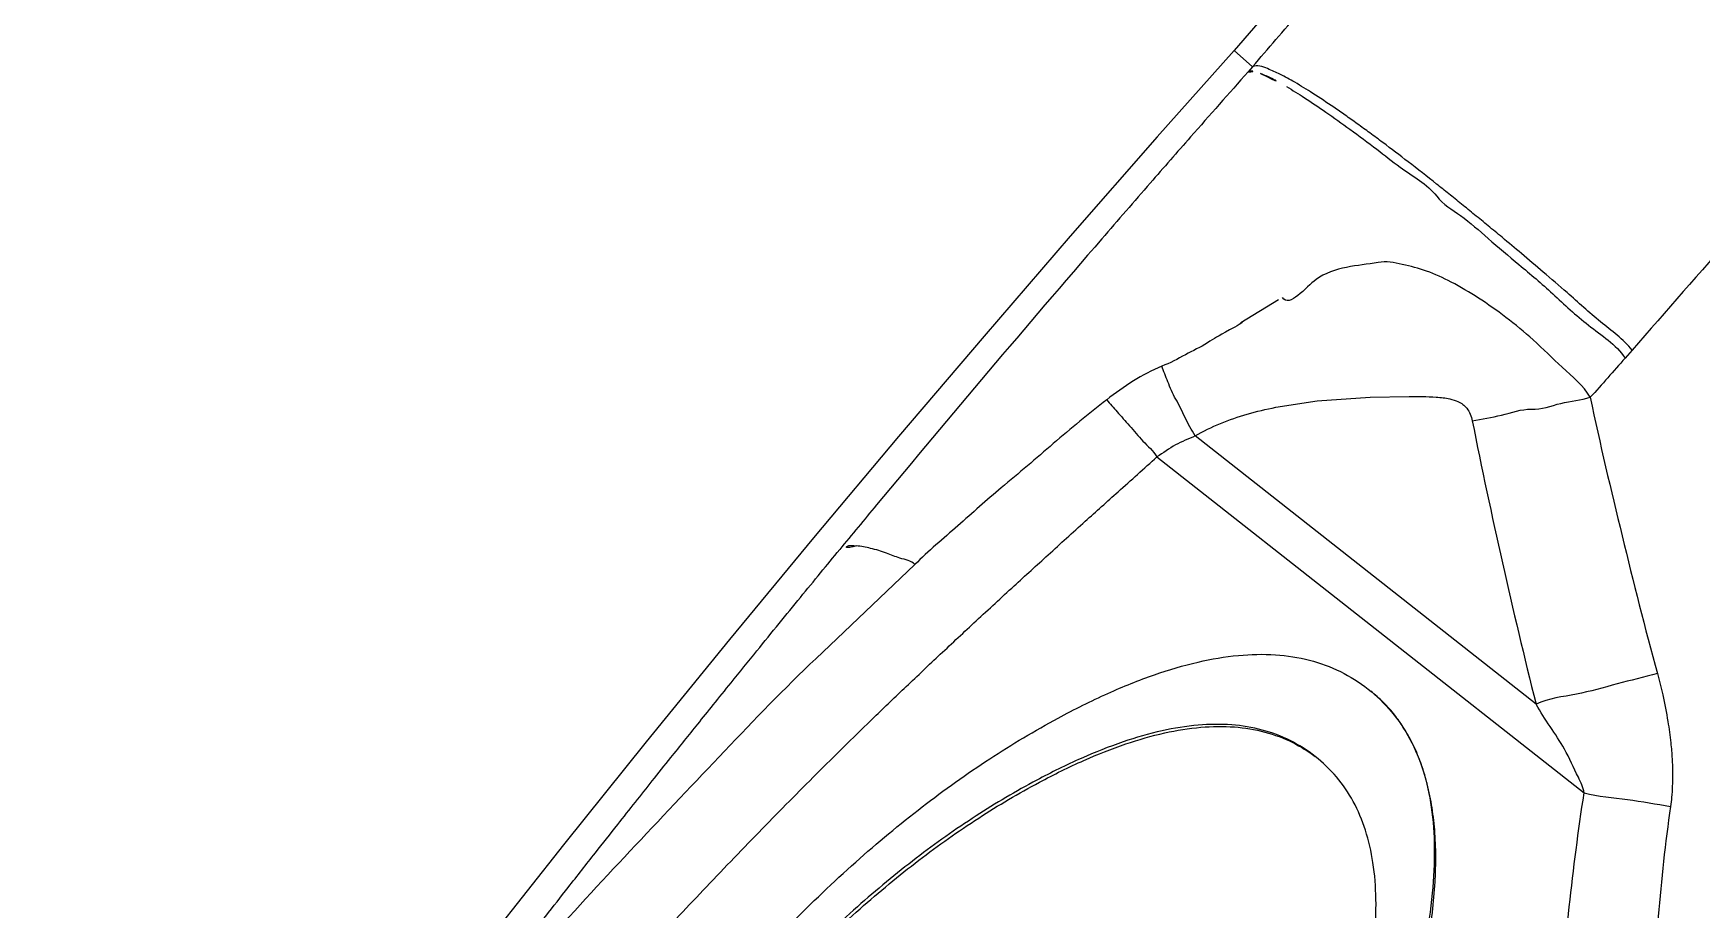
# Model space of a CAD drawing. Header units: millimetres. Extents: x 1145859089 to 1147511753, y -1047484727 to -1047247487.
# Drawn here: x 1146332755.7 to 1146332827.9, y -1047433117.4 to -1047433079.5 of the extents above; entities that cross this region are included whole.
import ezdxf
from ezdxf.xclip import XClip

# ---------------------------------------------------------------- set-up
doc = ezdxf.new("R2010")
doc.units = ezdxf.units.MM
doc.header["$LTSCALE"] = 100
doc.header["$MEASUREMENT"] = 0
doc.header["$XCLIPFRAME"] = 2
doc.linetypes.add('CENTERX2', pattern=[4, 2.5, -0.5, 0.5, -0.5])
doc.layers.get('0').update_dxf_attribs({"linetype": 'CONTINUOUS'})
for name, color, linetype in [('L-지중매입', 3, 'CENTERX2'), ('XREF', 135, 'CONTINUOUS'), ('단지배치도$0$W240910', 135, 'CONTINUOUS')]:
    doc.layers.add(name, color=color, linetype=linetype)

# ---------------------------------------------------------------- blocks, each defined once
blk = doc.blocks.new('단지배치도$0$zw$9902')
at = {"layer": '단지배치도$0$W240910', "linetype": 'ByBlock', "ltscale": 20}
for p, q in [((64135.509, -61709.266), (64134.023, -61710.983)), ((64134.023, -61710.983), (64130.705, -61714.718)), ((64134.023, -61710.983), (64134.028, -61710.98)), ((64134.027, -61710.979), (64134.825, -61711.687)), ((64134.825, -61711.687), (64134.632, -61711.906)), ((64130.705, -61714.718), (64126.941, -61719.011)), ((64126.941, -61719.011), (64123.209, -61723.331)), ((64135.954, -61721.768), (64134.324, -61722.761)), ((64123.209, -61723.331), (64119.508, -61727.679)), ((64151.246, -61723.935), (64150.941, -61724.288)), ((64135.825, -61726.409), (64137.62, -61726.135)), ((64137.62, -61726.135), (64139.91, -61725.971)), ((64139.91, -61725.971), (64141.607, -61725.937)), ((64119.508, -61727.679), (64115.838, -61732.052)), ((64147.09, -61739.242), (64132.341, -61727.643)), ((64130.69, -61728.554), (64149.167, -61743.084)), ((64115.838, -61732.052), (64112.2, -61736.453)), ((64115.926, -61737.28), (64120.213, -61733.21)), ((64112.2, -61736.453), (64108.594, -61740.879)), ((64108.594, -61740.879), (64105.02, -61745.331)), ((64105.02, -61745.331), (64101.873, -61749.306))]:
    blk.add_line(p, q, dxfattribs=at)
for centre, radius, start, end in [((64685.2, -62200.829), 736.323, 138.393865, 138.686167), ((64684.543, -62200.25), 735.447, 138.686186, 138.892653), ((64684.405, -62200.129), 735.263, 138.892736, 139.141642), ((64681.664, -62197.769), 731.647, 139.140958, 140.321625), ((64390.49, -61677.962), 250.996, 191.26428, 194.13139), ((64677.585, -62194.376), 726.341, 140.322216, 140.519682)]:
    blk.add_arc(centre, radius, start, end, dxfattribs=at)
for points, knots in [([(64134.825, -61711.687), (64135.497, -61710.898), (64136.611, -61709.608), (64137.982, -61708.052), (64140.057, -61705.727), (64141.714, -61703.924), (64143.141, -61702.412)], [0, 0, 0, 0, 3.107718, 5.114105, 6.219866, 12.457963, 12.457963, 12.457963, 12.457963]), ([(64166.261, -61708.059), (64164.489, -61709.723), (64160.913, -61713.293), (64155.888, -61718.573), (64152.722, -61722.256), (64151.246, -61723.935)], [0, 0, 0, 0, 7.294095, 15.152219, 21.860712, 21.860712, 21.860712, 21.860712]), ([(64151.246, -61723.935), (64150.86, -61723.462), (64149.826, -61722.726), (64148.581, -61721.565), (64147.431, -61720.59), (64146.494, -61719.791), (64145.699, -61719.127), (64145.024, -61718.567), (64144.439, -61718.087), (64143.871, -61717.626), (64143.322, -61717.184), (64142.555, -61716.573), (64141.607, -61715.832), (64140.643, -61715.098), (64139.907, -61714.553), (64139.364, -61714.158), (64138.844, -61713.789), (64138.207, -61713.347), (64137.484, -61712.864), (64136.711, -61712.387), (64136.053, -61712.017), (64135.478, -61711.765), (64135.019, -61711.584), (64134.825, -61711.687)], [0, 0, 0, 0, 1.832607, 3.750231, 5.118377, 6.354001, 7.445028, 8.226198, 8.983884, 9.716082, 10.421133, 11.097718, 12.658838, 14.029015, 14.733099, 15.405694, 16.044122, 16.645951, 17.731431, 18.648582, 19.380882, 19.964462, 20.622094, 20.622094, 20.622094, 20.622094]), ([(64135.175, -61711.984), (64135.341, -61712.046), (64135.72, -61712.222), (64136.086, -61712.424), (64136.294, -61712.545)], [0, 0, 0, 0, 0.530741, 1.253209, 1.253209, 1.253209, 1.253209]), ([(64136.294, -61712.545), (64136.557, -61712.7), (64137.129, -61713.057), (64137.688, -61713.434), (64137.991, -61713.644)], [0, 0, 0, 0, 0.91555, 2.021517, 2.021517, 2.021517, 2.021517]), ([(64137.991, -61713.644), (64138.343, -61713.888), (64139.086, -61714.417), (64139.816, -61714.962), (64140.201, -61715.254)], [0, 0, 0, 0, 1.285876, 2.734708, 2.734708, 2.734708, 2.734708]), ([(64140.201, -61715.254), (64140.537, -61715.508), (64141.37, -61716.212), (64142.382, -61716.746), (64142.792, -61717.283)], [0, 0, 0, 0, 1.264365, 3.290567, 3.290567, 3.290567, 3.290567]), ([(64142.792, -61717.283), (64143.061, -61717.636), (64143.922, -61718.127), (64145.056, -61719.164), (64146.398, -61720.275), (64147.859, -61721.513), (64149.312, -61722.925), (64150.552, -61723.688), (64150.938, -61724.285)], [0, 0, 0, 0, 1.332028, 2.878406, 4.627862, 6.553579, 8.611608, 10.743926, 10.743926, 10.743926, 10.743926]), ([(64140.256, -61720.148), (64139.802, -61720.23), (64138.878, -61720.31), (64137.951, -61720.603), (64137.571, -61720.883)], [0, 0, 0, 0, 1.384017, 2.801385, 2.801385, 2.801385, 2.801385]), ([(64149.437, -61725.979), (64149.137, -61725.469), (64148.207, -61724.711), (64147.037, -61723.519), (64145.813, -61722.525), (64144.63, -61721.684), (64143.486, -61721.012), (64142.387, -61720.497), (64141.325, -61720.228), (64140.6, -61720.086), (64140.256, -61720.148)], [0, 0, 0, 0, 1.776175, 3.501548, 5.039248, 6.491526, 7.85275, 9.019232, 10.108947, 11.158894, 11.158894, 11.158894, 11.158894]), ([(64134.324, -61722.761), (64134.504, -61722.698), (64133.35, -61723.316), (64133.187, -61723.423), (64132.874, -61723.622)], [0, 0, 0, 0, 0.573946, 1.686544, 1.686544, 1.686544, 1.686544]), ([(64132.874, -61723.622), (64132.569, -61723.816), (64131.897, -61724.128), (64131.254, -61724.511), (64130.893, -61724.627)], [0, 0, 0, 0, 1.084724, 2.222001, 2.222001, 2.222001, 2.222001]), ([(64150.941, -61724.288), (64150.686, -61724.566), (64150.189, -61725.134), (64149.688, -61725.698), (64149.437, -61725.979)], [0, 0, 0, 0, 1.132134, 2.263801, 2.263801, 2.263801, 2.263801]), ([(64130.893, -61724.627), (64130.475, -61724.822), (64129.641, -61725.243), (64128.892, -61725.802), (64128.515, -61726.084)], [0, 0, 0, 0, 1.381377, 2.793775, 2.793775, 2.793775, 2.793775]), ([(64131.503, -61726.056), (64131.358, -61725.822), (64131.18, -61725.33), (64130.975, -61724.855), (64130.893, -61724.627)], [0, 0, 0, 0, 0.82568, 1.554233, 1.554233, 1.554233, 1.554233]), ([(64128.515, -61726.084), (64127.722, -61726.686), (64126.21, -61727.965), (64124.717, -61729.264), (64123.956, -61729.887)], [0, 0, 0, 0, 2.986497, 5.937873, 5.937873, 5.937873, 5.937873]), ([(64128.515, -61726.084), (64128.665, -61726.257), (64128.99, -61726.632), (64129.517, -61727.223), (64130.07, -61727.891), (64130.527, -61728.296), (64130.69, -61728.554)], [0, 0, 0, 0, 0.685243, 1.490326, 2.374935, 3.291707, 3.291707, 3.291707, 3.291707]), ([(64132.341, -61727.643), (64132.19, -61727.381), (64131.887, -61726.865), (64131.658, -61726.308), (64131.503, -61726.056)], [0, 0, 0, 0, 0.906867, 1.795053, 1.795053, 1.795053, 1.795053]), ([(64132.341, -61727.643), (64132.693, -61727.44), (64133.429, -61727.082), (64134.602, -61726.683), (64135.411, -61726.492), (64135.825, -61726.409)], [0, 0, 0, 0, 1.21978, 2.446755, 3.711021, 3.711021, 3.711021, 3.711021]), ([(64141.607, -61725.937), (64141.794, -61725.939), (64142.183, -61725.941), (64142.77, -61725.961), (64143.292, -61726.016), (64143.755, -61726.157), (64144.162, -61726.445), (64144.289, -61726.8), (64144.329, -61726.99)], [0, 0, 0, 0, 0.56233, 1.165937, 1.762841, 2.129456, 2.612873, 3.196894, 3.196894, 3.196894, 3.196894]), ([(64144.329, -61726.99), (64144.753, -61726.91), (64145.609, -61726.797), (64146.449, -61726.479), (64146.885, -61726.495)], [0, 0, 0, 0, 1.293583, 2.603693, 2.603693, 2.603693, 2.603693]), ([(64146.885, -61726.495), (64147.321, -61726.512), (64148.157, -61726.178), (64149.02, -61726.092), (64149.437, -61725.979)], [0, 0, 0, 0, 1.308106, 2.602974, 2.602974, 2.602974, 2.602974]), ([(64149.437, -61725.979), (64149.854, -61727.985), (64150.8, -61731.973), (64151.797, -61735.948), (64152.338, -61737.925)], [0, 0, 0, 0, 6.14527, 12.29393, 12.29393, 12.29393, 12.29393]), ([(64132.341, -61727.643), (64132.063, -61727.787), (64131.457, -61727.988), (64130.964, -61728.394), (64130.69, -61728.554)], [0, 0, 0, 0, 0.938821, 1.889943, 1.889943, 1.889943, 1.889943]), ([(64118.459, -61739.808), (64118.922, -61739.365), (64119.868, -61738.452), (64121.34, -61737.065), (64122.893, -61735.616), (64124.448, -61734.186), (64126.021, -61732.753), (64127.522, -61731.396), (64129.092, -61729.983), (64130.131, -61729.058), (64130.69, -61728.554)], [0, 0, 0, 0, 1.921349, 3.943886, 6.06771, 8.292911, 10.283244, 12.450383, 14.361772, 16.62152, 16.62152, 16.62152, 16.62152]), ([(64123.956, -61729.887), (64123.312, -61730.415), (64122.092, -61731.555), (64120.802, -61732.618), (64120.214, -61733.211)], [0, 0, 0, 0, 2.498561, 5.005178, 5.005178, 5.005178, 5.005178]), ([(64102.915, -61750.125), (64103.104, -61749.881), (64103.548, -61749.309), (64104.317, -61748.322), (64105.287, -61747.081), (64106.324, -61745.761), (64107.295, -61744.532), (64108.116, -61743.495), (64108.884, -61742.531), (64109.59, -61741.646), (64110.245, -61740.827), (64110.856, -61740.066), (64111.527, -61739.232), (64112.38, -61738.175), (64113.33, -61737.002), (64114.331, -61735.772), (64115.249, -61734.648), (64116.121, -61733.583), (64116.688, -61732.894), (64116.964, -61732.559)], [0, 0, 0, 0, 0.924484, 2.174977, 3.752102, 5.648873, 7.212033, 8.45034, 9.617467, 10.909322, 11.846394, 12.764799, 13.835881, 15.059641, 16.8379, 18.366159, 19.815845, 21.191777, 22.49399, 22.49399, 22.49399, 22.49399]), ([(64117.685, -61732.403), (64117.55, -61732.394), (64117.292, -61732.315), (64117.199, -61732.536), (64117.186, -61732.602)], [0, 0, 0, 0, 0.4061503, 0.608593, 0.608593, 0.608593, 0.608593]), ([(64118.993, -61732.716), (64118.766, -61732.637), (64118.337, -61732.504), (64117.893, -61732.418), (64117.685, -61732.403)], [0, 0, 0, 0, 0.721787, 1.348123, 1.348123, 1.348123, 1.348123]), ([(64120.214, -61733.211), (64120.057, -61733.038), (64119.575, -61732.97), (64119.188, -61732.783), (64118.993, -61732.716)], [0, 0, 0, 0, 0.700573, 1.317894, 1.317894, 1.317894, 1.317894]), ([(64100.4, -61788.721), (64100.03, -61788.43), (64099.344, -61787.769), (64098.536, -61786.564), (64097.96, -61785.162), (64097.614, -61783.571), (64097.493, -61781.79), (64097.594, -61779.82), (64097.915, -61777.658), (64098.514, -61775.048), (64099.446, -61772.041), (64100.783, -61768.709), (64102.435, -61765.343), (64104.4, -61761.943), (64106.678, -61758.509), (64109.227, -61755.099), (64111.941, -61751.818), (64114.744, -61748.791), (64117.586, -61746.077), (64120.468, -61743.678), (64123.391, -61741.592), (64126.092, -61739.979), (64128.485, -61738.782), (64130.508, -61737.962), (64132.397, -61737.401), (64134.155, -61737.1), (64135.783, -61737.062), (64137.281, -61737.291), (64138.644, -61737.792), (64139.449, -61738.302), (64139.82, -61738.594)], [0, 0, 0, 0, 1.413182, 2.834148, 4.322514, 5.930416, 7.699453, 9.660999, 11.838121, 14.247704, 17.689668, 21.269748, 25.009586, 28.928178, 33.042044, 37.365468, 41.694091, 45.811845, 49.732988, 53.474028, 57.053964, 60.494463, 62.90047, 65.074832, 67.034455, 68.802419, 70.41008, 71.898956, 73.321006, 74.735573, 74.735573, 74.735573, 74.735573]), ([(64104.328, -61749.484), (64105.567, -61748.079), (64108.123, -61745.343), (64111.982, -61741.269), (64114.571, -61738.568), (64115.926, -61737.28)], [0, 0, 0, 0, 5.619494, 11.229156, 16.838063, 16.838063, 16.838063, 16.838063]), ([(64152.338, -61737.925), (64151.757, -61738.075), (64150.584, -61738.359), (64148.858, -61738.864), (64147.633, -61738.992), (64147.09, -61739.242)], [0, 0, 0, 0, 1.79903, 3.615786, 5.410591, 5.410591, 5.410591, 5.410591]), ([(64152.338, -61737.925), (64152.433, -61738.227), (64152.585, -61738.919), (64152.789, -61739.914), (64152.915, -61740.839), (64152.979, -61741.589), (64153, -61742.217), (64152.988, -61742.771), (64152.96, -61743.246), (64152.923, -61743.534), (64152.911, -61743.664)], [0, 0, 0, 0, 0.951483, 2.119322, 3.048945, 3.747839, 4.37771, 4.933771, 5.410808, 5.803451, 5.803451, 5.803451, 5.803451]), ([(64139.82, -61738.593), (64140.191, -61738.884), (64140.876, -61739.545), (64141.684, -61740.75), (64142.259, -61742.152), (64142.605, -61743.743), (64142.725, -61745.524), (64142.624, -61747.495), (64142.303, -61749.658), (64141.703, -61752.269), (64140.771, -61755.276), (64139.433, -61758.609), (64137.782, -61761.975), (64135.817, -61765.375), (64133.538, -61768.808), (64130.991, -61772.218), (64128.277, -61775.498), (64125.475, -61778.524), (64122.633, -61781.237), (64119.751, -61783.636), (64116.829, -61785.722), (64114.128, -61787.335), (64111.735, -61788.531), (64109.712, -61789.351), (64107.822, -61789.912), (64106.065, -61790.214), (64104.437, -61790.252), (64102.939, -61790.023), (64101.577, -61789.522), (64100.771, -61789.012), (64100.401, -61788.721)], [0, 0, 0, 0, 1.412766, 2.833461, 4.321746, 5.929778, 7.699157, 9.661244, 11.839094, 14.249578, 17.69248, 21.273155, 25.013227, 28.931683, 33.045041, 37.367585, 41.694975, 45.811725, 49.732095, 53.472597, 57.052228, 60.492655, 62.898636, 65.072954, 67.032507, 68.800365, 70.407871, 71.89653, 73.318297, 74.732515, 74.732515, 74.732515, 74.732515]), ([(64142.367, -61742.639), (64142.287, -61742.332), (64142.109, -61741.757), (64141.765, -61740.951), (64141.388, -61740.281), (64140.964, -61739.686), (64140.497, -61739.161), (64140.128, -61738.835), (64139.935, -61738.683)], [0, 0, 0, 0, 0.953069, 1.802824, 2.623022, 3.25525, 3.99025, 4.727581, 4.727581, 4.727581, 4.727581]), ([(64149.167, -61743.084), (64149.134, -61742.846), (64148.818, -61742.211), (64148.228, -61740.883), (64147.457, -61739.914), (64147.09, -61739.242)], [0, 0, 0, 0, 0.721034, 2.082598, 4.381648, 4.381648, 4.381648, 4.381648]), ([(64106.949, -61751.796), (64107.665, -61751.04), (64109.072, -61749.381), (64111.367, -61746.961), (64113.722, -61744.507), (64116.096, -61742.118), (64117.666, -61740.567), (64118.459, -61739.808)], [0, 0, 0, 0, 3.123294, 6.522203, 10.00203, 13.329648, 16.623577, 16.623577, 16.623577, 16.623577]), ([(64137.532, -61741.503), (64137.196, -61741.239), (64136.468, -61740.775), (64135.239, -61740.315), (64133.89, -61740.098), (64132.426, -61740.12), (64130.847, -61740.378), (64129.153, -61740.869), (64127.341, -61741.591), (64125.207, -61742.645), (64122.806, -61744.065), (64120.215, -61745.899), (64118.553, -61747.274), (64117.729, -61748.003)], [0, 0, 0, 0, 1.282309, 2.568702, 3.911493, 5.356883, 6.942129, 8.695597, 10.638295, 12.785687, 15.832353, 18.996508, 22.297572, 22.297572, 22.297572, 22.297572]), ([(64117.845, -61748.091), (64118.669, -61747.362), (64120.331, -61745.987), (64122.921, -61744.154), (64125.322, -61742.734), (64127.457, -61741.681), (64129.269, -61740.958), (64130.964, -61740.468), (64132.543, -61740.21), (64134.006, -61740.188), (64135.355, -61740.405), (64136.538, -61740.848), (64137.228, -61741.277), (64137.531, -61741.504)], [0, 0, 0, 0, 3.300789, 6.464136, 9.509494, 11.658, 13.601515, 15.355484, 16.940899, 18.386121, 19.728421, 21.014056, 22.150701, 22.150701, 22.150701, 22.150701]), ([(64137.331, -61759.258), (64137.746, -61758.311), (64138.503, -61756.399), (64139.315, -61753.747), (64139.842, -61751.42), (64140.119, -61749.49), (64140.198, -61747.729), (64140.078, -61746.136), (64139.756, -61744.709), (64139.228, -61743.45), (64138.491, -61742.365), (64137.868, -61741.767), (64137.532, -61741.503)], [0, 0, 0, 0, 3.100301, 6.164201, 8.310829, 10.252524, 12.004801, 13.58875, 15.032856, 16.37454, 17.660197, 18.94232, 18.94232, 18.94232, 18.94232]), ([(64140.948, -61755.009), (64141.168, -61754.386), (64141.553, -61753.204), (64142.025, -61751.469), (64142.376, -61749.842), (64142.61, -61748.335), (64142.726, -61747.054), (64142.762, -61745.908), (64142.73, -61744.837), (64142.609, -61743.737), (64142.464, -61743.014), (64142.372, -61742.657), (64142.367, -61742.639)], [0, 0, 0, 0, 1.98155, 3.727184, 5.391213, 6.971594, 8.300123, 9.248236, 10.410077, 11.511639, 12.56265, 12.618115, 12.618115, 12.618115, 12.618115]), ([(64147.881, -61757.884), (64147.919, -61756.235), (64148.071, -61752.936), (64148.491, -61747.997), (64148.92, -61744.719), (64149.167, -61743.084)], [0, 0, 0, 0, 4.947838, 9.905098, 14.864046, 14.864046, 14.864046, 14.864046]), ([(64149.167, -61743.084), (64149.783, -61743.232), (64151.047, -61743.341), (64152.289, -61743.564), (64152.911, -61743.664)], [0, 0, 0, 0, 1.900403, 3.788591, 3.788591, 3.788591, 3.788591]), ([(64152.911, -61743.664), (64152.671, -61745.243), (64152.35, -61748.425), (64152.021, -61753.206), (64151.922, -61756.401), (64151.927, -61757.998)], [0, 0, 0, 0, 4.791232, 9.585991, 14.376695, 14.376695, 14.376695, 14.376695]), ([(64117.729, -61748.003), (64116.867, -61748.766), (64115.155, -61750.393), (64112.684, -61753.054), (64111.104, -61754.962), (64110.32, -61755.959)], [0, 0, 0, 0, 3.455085, 7.079122, 10.885055, 10.885055, 10.885055, 10.885055]), ([(64110.434, -61756.049), (64111.218, -61755.052), (64112.799, -61753.142), (64115.27, -61750.482), (64116.983, -61748.854), (64117.845, -61748.091)], [0, 0, 0, 0, 3.807337, 7.432214, 10.887577, 10.887577, 10.887577, 10.887577])]:
    blk.add_open_spline(points, degree=3, knots=knots, dxfattribs=at)
for points in [[(64134.632, -61711.906), (64134.795, -61711.823), (64135.005, -61711.917), (64135.175, -61711.984)], [(64137.571, -61720.883), (64137.13, -61721.208), (64136.405, -61722.137), (64136.127, -61721.666)]]:
    blk.add_open_spline(points, degree=3, dxfattribs=at)
blk = doc.blocks.new('단지배치도')
blk.add_blockref('단지배치도$0$zw$9902', (141034.193, 142437.157))

msp = doc.modelspace()

# ---------------------------------------------------------------- linework, layer by layer
at = {"layer": 'L-지중매입', "ltscale": 2}
msp.add_arc((1146292364.149594, -1047402174.186541, 0), 45716.750817, 303.4822833292, 333.0437788935, dxfattribs=at)

# ---------------------------------------------------------------- block references
at = {"layer": 'XREF'}
ref = msp.add_blockref('단지배치도', (1146127639.433663, -1047513806.462535), dxfattribs=at)
XClip(ref).set_block_clipping_path([(72982.4064819524, 34919.7593965298), (360382.4067475507, 255319.7593436697)])

doc.saveas('drawing.dxf')
